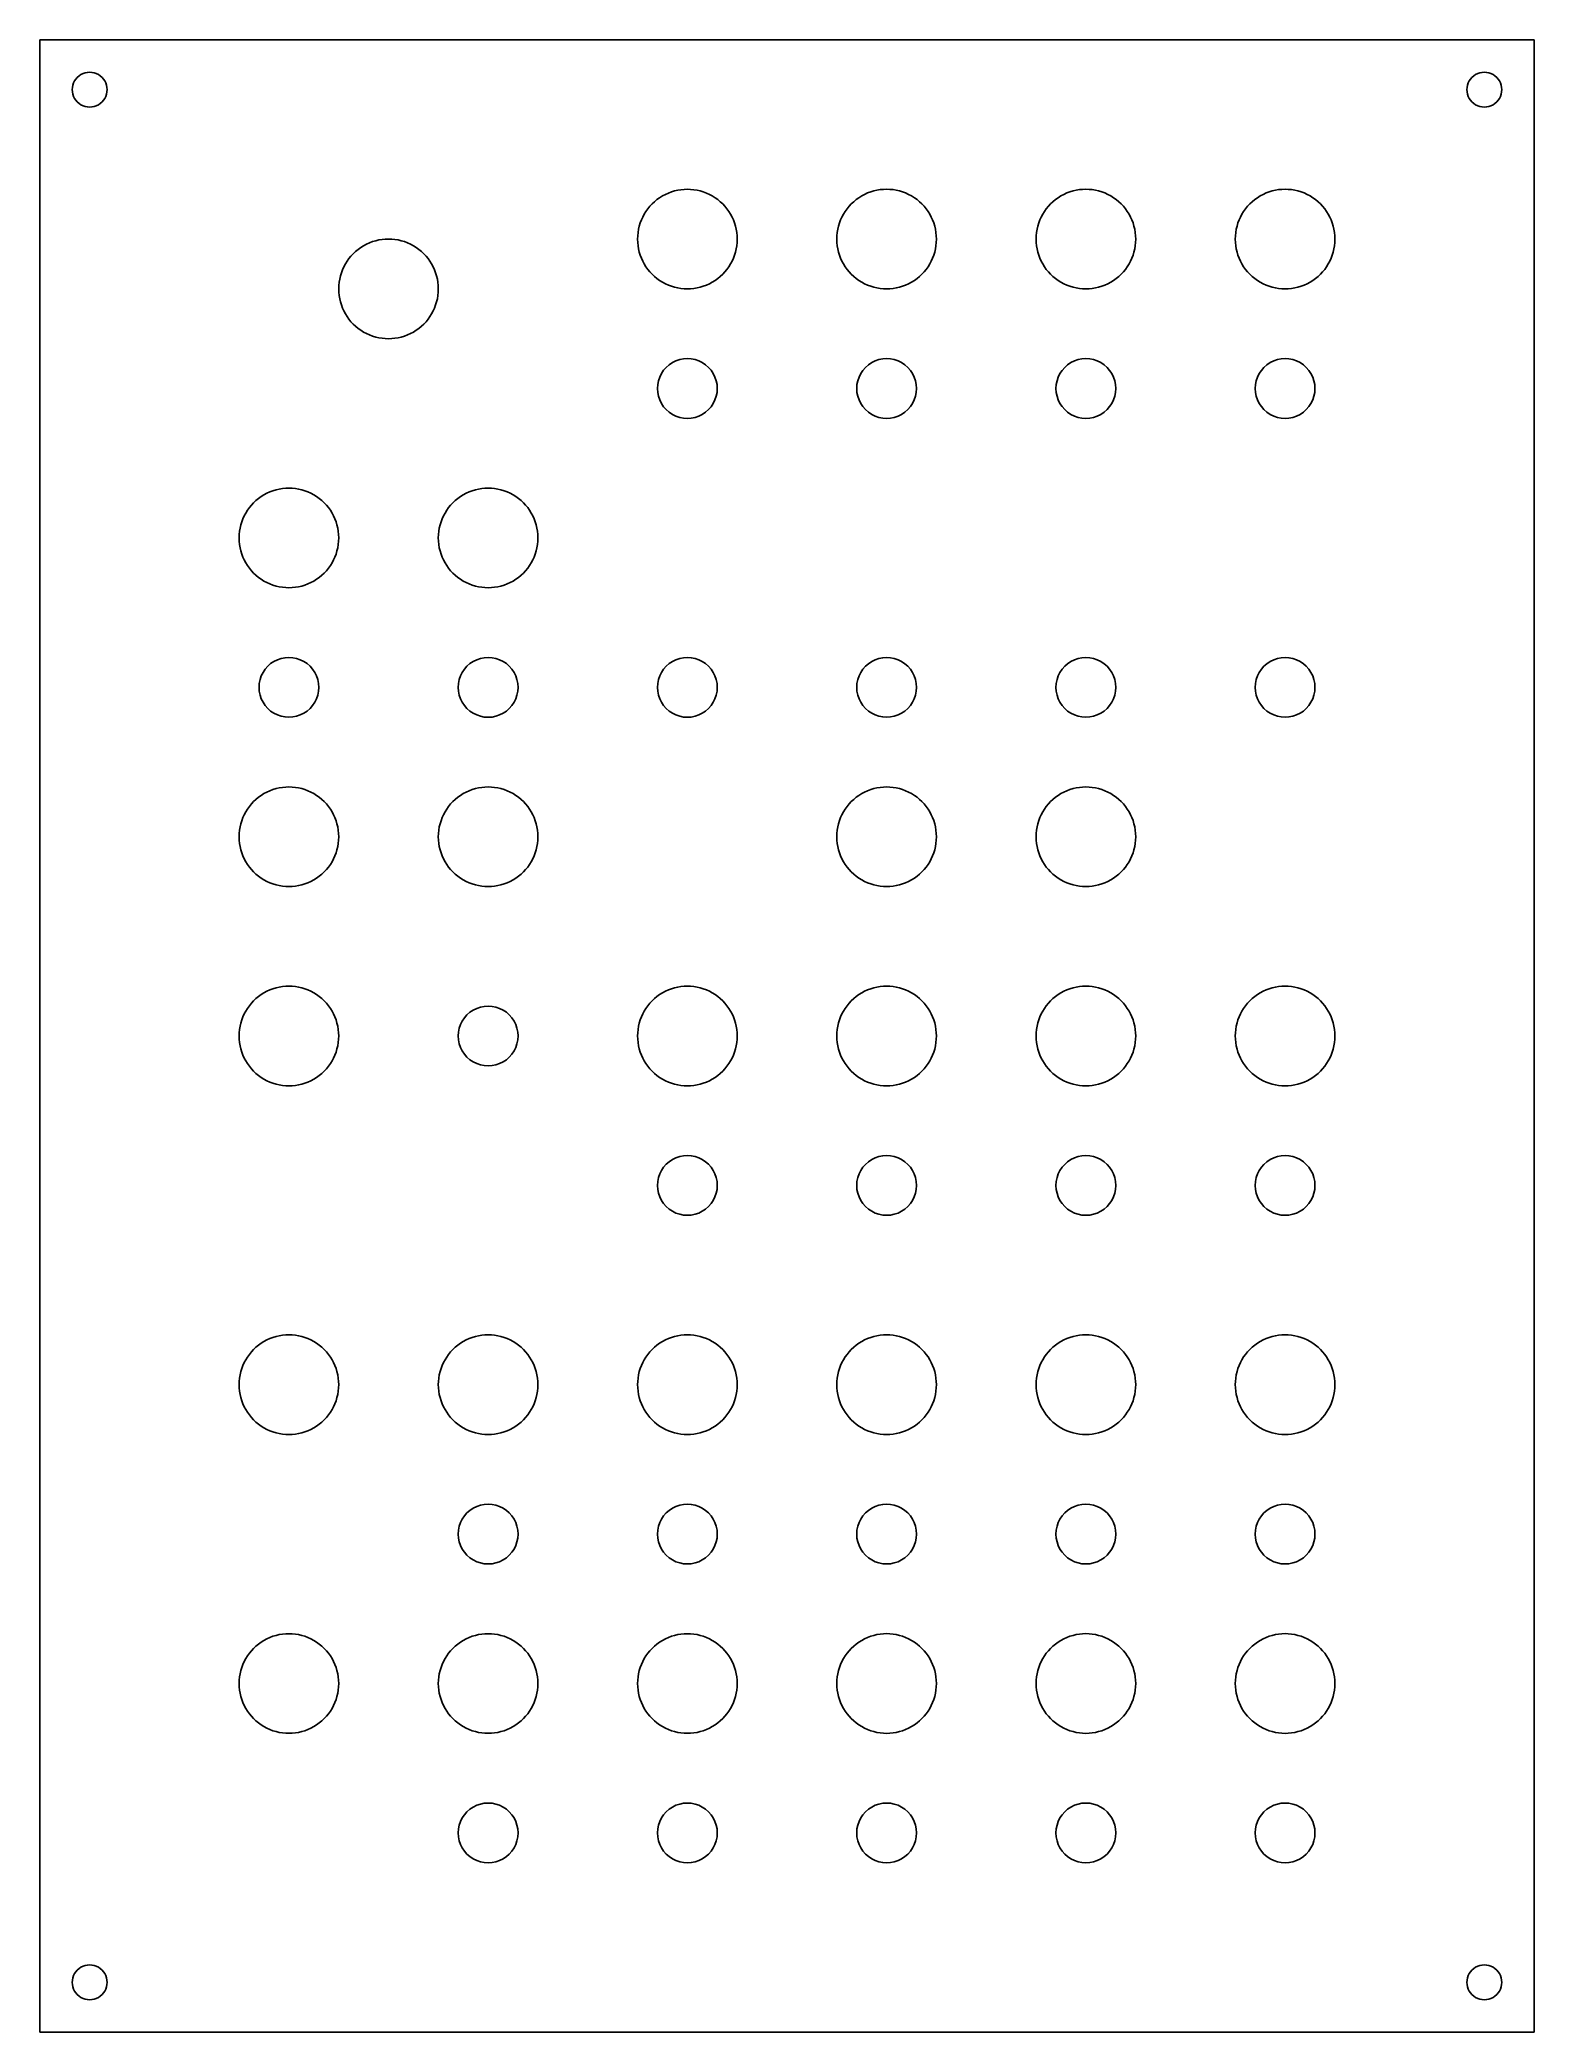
# Model space of a CAD drawing. Extents: x 86 to 511, y 137 to 704.
import ezdxf

# ---------------------------------------------------------------- set-up
doc = ezdxf.new("R2010")
doc.units = 0
doc.layers.get('0').update_dxf_attribs({"linetype": 'CONTINUOUS'})

msp = doc.modelspace()

# ---------------------------------------------------------------- linework, layer by layer
at = {"color": 7}
for points in [[(510.96126, 703.772696), (85.764412, 703.772696), (85.764412, 136.843571), (510.96126, 136.843571)], [(104.898271, 689.599496)], [(501.748664, 689.599496)], [(284.189609, 647.079821)], [(340.882522, 647.079821)], [(397.575435, 647.079821)], [(454.268347, 647.079821)], [(199.150237, 632.906546)], [(278.520315, 604.560071)], [(335.213234, 604.560071)], [(391.906147, 604.560071)], [(448.599059, 604.560071)], [(170.803784, 562.040396)], [(227.496697, 562.040396)], [(165.13449, 519.520721)], [(221.827402, 519.520721)], [(278.520315, 519.520721)], [(335.213234, 519.520721)], [(391.906147, 519.520721)], [(448.599059, 519.520721)], [(170.803784, 477.001046)], [(227.496697, 477.001046)], [(340.882522, 477.001046)], [(397.575435, 477.001046)], [(170.803784, 420.308171)], [(221.827402, 420.308171)], [(284.189609, 420.308171)], [(340.882522, 420.308171)], [(397.575435, 420.308171)], [(454.268347, 420.308171)], [(278.520315, 377.788421)], [(335.213234, 377.788421)], [(391.906147, 377.788421)], [(448.599059, 377.788421)], [(170.803784, 321.095546)], [(227.496697, 321.095546)], [(284.189609, 321.095546)], [(340.882522, 321.095546)], [(397.575435, 321.095546)], [(454.268347, 321.095546)], [(221.827402, 278.575871)], [(278.520315, 278.575871)], [(335.213234, 278.575871)], [(391.906147, 278.575871)], [(448.599059, 278.575871)], [(170.803784, 236.056196)], [(227.496697, 236.056196)], [(284.189609, 236.056196)], [(340.882522, 236.056196)], [(397.575435, 236.056196)], [(454.268347, 236.056196)], [(221.827402, 193.536521)], [(278.520315, 193.536521)], [(335.213234, 193.536521)], [(391.906147, 193.536521)], [(448.599059, 193.536521)], [(104.898271, 151.016771)], [(501.748664, 151.016771)]]:
    msp.add_lwpolyline(points, close=True, dxfattribs=at)
for points in [[(97.457326, 693.895528), (95.922502, 693.009397), (94.977011, 691.371759), (94.977011, 689.599496)], [(102.417956, 693.895528), (100.883132, 694.781659), (98.99215, 694.781659), (97.457326, 693.895528)], [(104.898271, 689.599496), (104.898271, 691.371759), (103.95278, 693.009397), (102.417956, 693.895528)], [(494.307719, 693.895528), (492.772895, 693.009397), (491.827404, 691.371759), (491.827405, 689.599496)], [(499.268349, 693.895528), (497.733524, 694.781659), (495.842543, 694.781659), (494.307719, 693.895528)], [(501.748663, 689.599496), (501.748663, 691.371759), (500.803173, 693.009397), (499.268349, 693.895528)], [(94.977011, 689.599496), (94.977011, 687.827234), (95.922502, 686.189596), (97.457326, 685.303465)], [(102.417956, 685.303465), (103.95278, 686.189596), (104.898271, 687.827234), (104.898271, 689.599496)], [(491.827405, 689.599496), (491.827405, 687.827234), (492.772895, 686.189596), (494.30772, 685.303465)], [(499.268349, 685.303465), (500.803174, 686.189596), (501.748664, 687.827234), (501.748664, 689.599496)], [(97.457326, 685.303465), (98.99215, 684.417334), (100.883132, 684.417334), (102.417956, 685.303465)], [(494.30772, 685.303465), (495.842544, 684.417334), (497.733525, 684.417334), (499.268349, 685.303465)], [(262.929766, 659.354197), (258.544554, 656.822394), (255.843151, 652.143428), (255.843152, 647.079821)], [(277.102994, 659.354197), (272.717782, 661.886001), (267.314978, 661.886001), (262.929766, 659.354197)], [(284.189609, 647.079821), (284.189609, 652.143428), (281.488206, 656.822394), (277.102994, 659.354197)], [(319.620377, 659.360852), (315.233993, 656.827274), (312.533216, 652.145329), (312.53607, 647.079821)], [(333.798216, 659.360852), (329.411832, 661.894431), (324.00676, 661.894431), (319.620377, 659.360852)], [(340.882522, 647.079821), (340.885377, 652.145329), (338.1846, 656.827274), (333.798216, 659.360852)], [(376.313289, 659.360852), (371.926905, 656.827274), (369.226128, 652.145329), (369.228982, 647.079821)], [(390.491128, 659.360852), (386.104745, 661.894431), (380.699673, 661.894431), (376.313289, 659.360852)], [(397.575435, 647.079821), (397.578289, 652.145329), (394.877512, 656.827274), (390.491128, 659.360852)], [(433.006202, 659.360852), (428.619818, 656.827274), (425.919041, 652.145329), (425.921895, 647.079821)], [(447.184041, 659.360852), (442.797657, 661.894431), (437.392585, 661.894431), (433.006202, 659.360852)], [(454.268347, 647.079821), (454.271202, 652.145329), (451.570425, 656.827274), (447.184041, 659.360852)], [(192.065931, 645.187577), (187.679547, 647.721156), (182.274475, 647.721156), (177.888092, 645.187577)], [(255.843152, 647.079821), (255.843152, 642.016214), (258.544554, 637.337249), (262.929766, 634.805445)], [(277.102995, 634.805445), (281.488207, 637.337249), (284.189609, 642.016214), (284.189609, 647.079821)], [(312.53607, 647.079821), (312.533216, 642.014313), (315.233993, 637.332369), (319.620377, 634.79879)], [(333.798216, 634.79879), (338.1846, 637.332369), (340.885377, 642.014313), (340.882522, 647.079821)], [(369.228982, 647.079821), (369.226128, 642.014313), (371.926905, 637.332369), (376.313289, 634.79879)], [(390.491128, 634.79879), (394.877512, 637.332369), (397.578289, 642.014313), (397.575435, 647.079821)], [(425.921895, 647.079821), (425.919041, 642.014313), (428.619818, 637.332369), (433.006202, 634.79879)], [(447.184041, 634.79879), (451.570425, 637.332369), (454.271202, 642.014313), (454.268347, 647.079821)], [(177.888092, 645.187577), (173.501708, 642.653999), (170.800931, 637.972054), (170.803785, 632.906546)], [(199.150237, 632.906546), (199.153092, 637.972054), (196.452315, 642.653999), (192.065931, 645.187577)], [(170.803785, 632.906546), (170.800931, 627.841038), (173.501708, 623.159094), (177.888092, 620.625515)], [(192.065931, 620.625515), (196.452315, 623.159094), (199.153092, 627.841038), (199.150237, 632.906546)], [(262.929766, 634.805445), (267.314979, 632.273642), (272.717783, 632.273642), (277.102995, 634.805445)], [(319.620377, 634.79879), (324.00676, 632.265212), (329.411832, 632.265212), (333.798216, 634.79879)], [(376.313289, 634.79879), (380.699673, 632.265212), (386.104745, 632.265212), (390.491128, 634.79879)], [(433.006202, 634.79879), (437.392585, 632.265212), (442.797657, 632.265212), (447.184041, 634.79879)], [(177.888092, 620.625515), (182.274475, 618.091937), (187.679547, 618.091937), (192.065931, 620.625515)], [(274.270134, 611.929852), (271.6381, 613.450309), (268.39466, 613.450309), (265.762626, 611.929852)], [(330.961265, 611.924697), (328.330138, 613.443779), (325.088455, 613.443779), (322.457328, 611.924697)], [(387.654177, 611.924697), (385.02305, 613.443779), (381.781367, 613.443779), (379.15024, 611.924697)], [(444.34709, 611.924697), (441.715963, 613.443779), (438.47428, 613.443779), (435.843153, 611.924697)], [(265.762626, 611.929852), (263.130591, 610.409395), (261.510234, 607.599708), (261.512445, 604.560071)], [(278.520315, 604.560071), (278.522526, 607.599708), (276.902169, 610.409395), (274.270134, 611.929852)], [(322.457328, 611.924697), (319.8262, 610.405615), (318.205359, 607.598235), (318.20536, 604.560071)], [(335.213234, 604.560071), (335.213234, 607.598235), (333.592392, 610.405615), (330.961265, 611.924697)], [(379.15024, 611.924697), (376.519113, 610.405615), (374.898272, 607.598235), (374.898272, 604.560071)], [(391.906146, 604.560071), (391.906146, 607.598235), (390.285305, 610.405615), (387.654177, 611.924697)], [(435.843153, 611.924697), (433.212025, 610.405615), (431.591184, 607.598235), (431.591185, 604.560071)], [(448.599059, 604.560071), (448.599059, 607.598235), (446.978217, 610.405615), (444.34709, 611.924697)], [(261.512445, 604.560071), (261.510234, 601.520434), (263.130591, 598.710748), (265.762626, 597.190291)], [(274.270134, 597.190291), (276.902169, 598.710748), (278.522526, 601.520434), (278.520315, 604.560071)], [(318.20536, 604.560071), (318.20536, 601.521907), (319.826201, 598.714528), (322.457328, 597.195446)], [(330.961266, 597.195446), (333.592393, 598.714528), (335.213234, 601.521907), (335.213234, 604.560071)], [(374.898272, 604.560071), (374.898272, 601.521907), (376.519114, 598.714528), (379.150241, 597.195446)], [(387.654178, 597.195446), (390.285305, 598.714528), (391.906147, 601.521907), (391.906147, 604.560071)], [(431.591185, 604.560071), (431.591185, 601.521907), (433.212026, 598.714528), (435.843153, 597.195446)], [(444.347091, 597.195446), (446.978218, 598.714528), (448.599059, 601.521907), (448.599059, 604.560071)], [(265.762626, 597.190291), (268.39466, 595.669834), (271.6381, 595.669834), (274.270134, 597.190291)], [(322.457328, 597.195446), (325.088456, 595.676364), (328.330138, 595.676364), (330.961266, 597.195446)], [(379.150241, 597.195446), (381.781368, 595.676364), (385.023051, 595.676364), (387.654178, 597.195446)], [(435.843153, 597.195446), (438.474281, 595.676364), (441.715963, 595.676364), (444.347091, 597.195446)], [(149.543941, 574.314772), (145.158729, 571.782969), (142.457327, 567.104003), (142.457327, 562.040396)], [(163.71717, 574.314772), (159.331957, 576.846576), (153.929153, 576.846576), (149.543941, 574.314772)], [(170.803784, 562.040396), (170.803784, 567.104003), (168.102382, 571.782969), (163.71717, 574.314772)], [(206.236853, 574.314772), (201.851641, 571.782969), (199.150239, 567.104003), (199.15024, 562.040396)], [(220.410082, 574.314772), (216.02487, 576.846576), (210.622065, 576.846576), (206.236853, 574.314772)], [(227.496696, 562.040396), (227.496696, 567.104003), (224.795294, 571.782969), (220.410082, 574.314772)], [(142.457327, 562.040396), (142.457327, 556.976789), (145.15873, 552.297824), (149.543942, 549.76602)], [(163.71717, 549.76602), (168.102382, 552.297824), (170.803784, 556.976789), (170.803784, 562.040396)], [(199.15024, 562.040396), (199.15024, 556.976789), (201.851642, 552.297824), (206.236854, 549.76602)], [(220.410082, 549.76602), (224.795295, 552.297824), (227.496697, 556.976789), (227.496697, 562.040396)], [(149.543942, 549.76602), (153.929154, 547.234217), (159.331958, 547.234217), (163.71717, 549.76602)], [(206.236854, 549.76602), (210.622066, 547.234217), (216.02487, 547.234217), (220.410082, 549.76602)], [(160.883553, 526.888323), (158.251902, 528.408199), (155.009205, 528.408199), (152.377554, 526.888323)], [(217.577222, 526.890502), (214.945187, 528.410959), (211.701748, 528.410959), (209.069713, 526.890502)], [(274.270134, 526.890502), (271.6381, 528.410959), (268.39466, 528.410959), (265.762626, 526.890502)], [(330.961265, 526.885347), (328.330138, 528.404429), (325.088455, 528.404429), (322.457328, 526.885347)], [(387.654177, 526.885347), (385.02305, 528.404429), (381.781367, 528.404429), (379.15024, 526.885347)], [(444.34709, 526.885347), (441.715963, 528.404429), (438.47428, 528.404429), (435.843153, 526.885347)], [(152.377554, 526.888323), (149.745903, 525.368447), (148.125341, 522.559736), (148.126617, 519.520721)], [(165.13449, 519.520721), (165.135766, 522.559736), (163.515204, 525.368447), (160.883553, 526.888323)], [(209.069713, 526.890502), (206.437678, 525.370045), (204.817321, 522.560358), (204.819533, 519.520721)], [(221.827402, 519.520721), (221.829614, 522.560358), (220.209257, 525.370045), (217.577222, 526.890502)], [(265.762626, 526.890502), (263.130591, 525.370045), (261.510234, 522.560358), (261.512445, 519.520721)], [(278.520315, 519.520721), (278.522526, 522.560358), (276.902169, 525.370045), (274.270134, 526.890502)], [(322.457328, 526.885347), (319.8262, 525.366265), (318.205359, 522.558885), (318.20536, 519.520721)], [(335.213234, 519.520721), (335.213234, 522.558885), (333.592392, 525.366265), (330.961265, 526.885347)], [(379.15024, 526.885347), (376.519113, 525.366265), (374.898272, 522.558885), (374.898272, 519.520721)], [(391.906146, 519.520721), (391.906146, 522.558885), (390.285305, 525.366265), (387.654177, 526.885347)], [(435.843153, 526.885347), (433.212025, 525.366265), (431.591184, 522.558885), (431.591185, 519.520721)], [(448.599059, 519.520721), (448.599059, 522.558885), (446.978217, 525.366265), (444.34709, 526.885347)], [(148.126617, 519.520721), (148.125341, 516.481707), (149.745903, 513.672995), (152.377554, 512.153119)], [(160.883553, 512.153119), (163.515204, 513.672995), (165.135766, 516.481707), (165.13449, 519.520721)], [(204.819533, 519.520721), (204.817321, 516.481084), (206.437678, 513.671398), (209.069713, 512.150941)], [(217.577222, 512.150941), (220.209257, 513.671398), (221.829614, 516.481084), (221.827402, 519.520721)], [(261.512445, 519.520721), (261.510234, 516.481084), (263.130591, 513.671398), (265.762626, 512.150941)], [(274.270134, 512.150941), (276.902169, 513.671398), (278.522526, 516.481084), (278.520315, 519.520721)], [(318.20536, 519.520721), (318.20536, 516.482557), (319.826201, 513.675178), (322.457328, 512.156096)], [(330.961266, 512.156096), (333.592393, 513.675178), (335.213234, 516.482557), (335.213234, 519.520721)], [(374.898272, 519.520721), (374.898272, 516.482557), (376.519114, 513.675178), (379.150241, 512.156096)], [(387.654178, 512.156096), (390.285305, 513.675178), (391.906147, 516.482557), (391.906147, 519.520721)], [(431.591185, 519.520721), (431.591185, 516.482557), (433.212026, 513.675178), (435.843153, 512.156096)], [(444.347091, 512.156096), (446.978218, 513.675178), (448.599059, 516.482557), (448.599059, 519.520721)], [(152.377554, 512.153119), (155.009205, 510.633244), (158.251902, 510.633244), (160.883553, 512.153119)], [(209.069713, 512.150941), (211.701748, 510.630484), (214.945187, 510.630484), (217.577222, 512.150941)], [(265.762626, 512.150941), (268.39466, 510.630484), (271.6381, 510.630484), (274.270134, 512.150941)], [(322.457328, 512.156096), (325.088456, 510.637014), (328.330138, 510.637014), (330.961266, 512.156096)], [(379.150241, 512.156096), (381.781368, 510.637014), (385.023051, 510.637014), (387.654178, 512.156096)], [(435.843153, 512.156096), (438.474281, 510.637014), (441.715963, 510.637014), (444.347091, 512.156096)], [(149.543941, 489.275422), (145.158729, 486.743619), (142.457327, 482.064653), (142.457327, 477.001046)], [(163.71717, 489.275422), (159.331957, 491.807226), (153.929153, 491.807226), (149.543941, 489.275422)], [(170.803784, 477.001046), (170.803784, 482.064653), (168.102382, 486.743619), (163.71717, 489.275422)], [(206.236853, 489.275422), (201.851641, 486.743619), (199.150239, 482.064653), (199.15024, 477.001046)], [(220.410082, 489.275422), (216.02487, 491.807226), (210.622065, 491.807226), (206.236853, 489.275422)], [(227.496696, 477.001046), (227.496696, 482.064653), (224.795294, 486.743619), (220.410082, 489.275422)], [(319.620377, 489.282077), (315.233993, 486.748499), (312.533216, 482.066554), (312.53607, 477.001046)], [(333.798216, 489.282077), (329.411832, 491.815656), (324.00676, 491.815656), (319.620377, 489.282077)], [(340.882522, 477.001046), (340.885377, 482.066554), (338.1846, 486.748499), (333.798216, 489.282077)], [(376.313289, 489.282077), (371.926905, 486.748499), (369.226128, 482.066554), (369.228982, 477.001046)], [(390.491128, 489.282077), (386.104745, 491.815656), (380.699673, 491.815656), (376.313289, 489.282077)], [(397.575435, 477.001046), (397.578289, 482.066554), (394.877512, 486.748499), (390.491128, 489.282077)], [(142.457327, 477.001046), (142.457327, 471.937439), (145.15873, 467.258474), (149.543942, 464.72667)], [(163.71717, 464.72667), (168.102382, 467.258474), (170.803784, 471.937439), (170.803784, 477.001046)], [(199.15024, 477.001046), (199.15024, 471.937439), (201.851642, 467.258474), (206.236854, 464.72667)], [(220.410082, 464.72667), (224.795295, 467.258474), (227.496697, 471.937439), (227.496697, 477.001046)], [(312.53607, 477.001046), (312.533216, 471.935538), (315.233993, 467.253594), (319.620377, 464.720015)], [(333.798216, 464.720015), (338.1846, 467.253594), (340.885377, 471.935538), (340.882522, 477.001046)], [(369.228982, 477.001046), (369.226128, 471.935538), (371.926905, 467.253594), (376.313289, 464.720015)], [(390.491128, 464.720015), (394.877512, 467.253594), (397.578289, 471.935538), (397.575435, 477.001046)], [(149.543942, 464.72667), (153.929154, 462.194867), (159.331958, 462.194867), (163.71717, 464.72667)], [(206.236854, 464.72667), (210.622066, 462.194867), (216.02487, 462.194867), (220.410082, 464.72667)], [(319.620377, 464.720015), (324.00676, 462.186437), (329.411832, 462.186437), (333.798216, 464.720015)], [(376.313289, 464.720015), (380.699673, 462.186437), (386.104745, 462.186437), (390.491128, 464.720015)], [(149.543941, 432.582547), (145.158729, 430.050744), (142.457327, 425.371778), (142.457327, 420.308171)], [(163.71717, 432.582547), (159.331957, 435.114351), (153.929153, 435.114351), (149.543941, 432.582547)], [(170.803784, 420.308171), (170.803784, 425.371778), (168.102382, 430.050744), (163.71717, 432.582547)], [(262.929766, 432.582547), (258.544554, 430.050744), (255.843151, 425.371778), (255.843152, 420.308171)], [(277.102994, 432.582547), (272.717782, 435.114351), (267.314978, 435.114351), (262.929766, 432.582547)], [(284.189609, 420.308171), (284.189609, 425.371778), (281.488206, 430.050744), (277.102994, 432.582547)], [(319.620377, 432.589202), (315.233993, 430.055624), (312.533216, 425.373679), (312.53607, 420.308171)], [(333.798216, 432.589202), (329.411832, 435.122781), (324.00676, 435.122781), (319.620377, 432.589202)], [(340.882522, 420.308171), (340.885377, 425.373679), (338.1846, 430.055624), (333.798216, 432.589202)], [(376.313289, 432.589202), (371.926905, 430.055624), (369.226128, 425.373679), (369.228982, 420.308171)], [(390.491128, 432.589202), (386.104745, 435.122781), (380.699673, 435.122781), (376.313289, 432.589202)], [(397.575435, 420.308171), (397.578289, 425.373679), (394.877512, 430.055624), (390.491128, 432.589202)], [(433.006202, 432.589202), (428.619818, 430.055624), (425.919041, 425.373679), (425.921895, 420.308171)], [(447.184041, 432.589202), (442.797657, 435.122781), (437.392585, 435.122781), (433.006202, 432.589202)], [(454.268347, 420.308171), (454.271202, 425.373679), (451.570425, 430.055624), (447.184041, 432.589202)], [(209.069713, 427.677952), (206.437678, 426.157495), (204.817321, 423.347808), (204.819533, 420.308171)], [(217.577222, 427.677952), (214.945187, 429.198409), (211.701748, 429.198409), (209.069713, 427.677952)], [(221.827402, 420.308171), (221.829614, 423.347808), (220.209257, 426.157495), (217.577222, 427.677952)], [(142.457327, 420.308171), (142.457327, 415.244564), (145.15873, 410.565599), (149.543942, 408.033795)], [(163.71717, 408.033795), (168.102382, 410.565599), (170.803784, 415.244564), (170.803784, 420.308171)], [(204.819533, 420.308171), (204.817321, 417.268534), (206.437678, 414.458848), (209.069713, 412.938391)], [(217.577222, 412.938391), (220.209257, 414.458848), (221.829614, 417.268534), (221.827402, 420.308171)], [(255.843152, 420.308171), (255.843152, 415.244564), (258.544554, 410.565599), (262.929766, 408.033795)], [(277.102995, 408.033795), (281.488207, 410.565599), (284.189609, 415.244564), (284.189609, 420.308171)], [(312.53607, 420.308171), (312.533216, 415.242663), (315.233993, 410.560719), (319.620377, 408.02714)], [(333.798216, 408.02714), (338.1846, 410.560719), (340.885377, 415.242663), (340.882522, 420.308171)], [(369.228982, 420.308171), (369.226128, 415.242663), (371.926905, 410.560719), (376.313289, 408.02714)], [(390.491128, 408.02714), (394.877512, 410.560719), (397.578289, 415.242663), (397.575435, 420.308171)], [(425.921895, 420.308171), (425.919041, 415.242663), (428.619818, 410.560719), (433.006202, 408.02714)], [(447.184041, 408.02714), (451.570425, 410.560719), (454.271202, 415.242663), (454.268347, 420.308171)], [(209.069713, 412.938391), (211.701748, 411.417934), (214.945187, 411.417934), (217.577222, 412.938391)], [(149.543942, 408.033795), (153.929154, 405.501992), (159.331958, 405.501992), (163.71717, 408.033795)], [(262.929766, 408.033795), (267.314979, 405.501992), (272.717783, 405.501992), (277.102995, 408.033795)], [(319.620377, 408.02714), (324.00676, 405.493562), (329.411832, 405.493562), (333.798216, 408.02714)], [(376.313289, 408.02714), (380.699673, 405.493562), (386.104745, 405.493562), (390.491128, 408.02714)], [(433.006202, 408.02714), (437.392585, 405.493562), (442.797657, 405.493562), (447.184041, 408.02714)], [(274.270134, 385.158202), (271.6381, 386.678659), (268.39466, 386.678659), (265.762626, 385.158202)], [(330.961265, 385.153047), (328.330138, 386.672129), (325.088455, 386.672129), (322.457328, 385.153047)], [(387.654177, 385.153047), (385.02305, 386.672129), (381.781367, 386.672129), (379.15024, 385.153047)], [(444.34709, 385.153047), (441.715963, 386.672129), (438.47428, 386.672129), (435.843153, 385.153047)], [(265.762626, 385.158202), (263.130591, 383.637745), (261.510234, 380.828058), (261.512445, 377.788421)], [(278.520315, 377.788421), (278.522526, 380.828058), (276.902169, 383.637745), (274.270134, 385.158202)], [(322.457328, 385.153047), (319.8262, 383.633965), (318.205359, 380.826585), (318.20536, 377.788421)], [(335.213234, 377.788421), (335.213234, 380.826585), (333.592392, 383.633965), (330.961265, 385.153047)], [(379.15024, 385.153047), (376.519113, 383.633965), (374.898272, 380.826585), (374.898272, 377.788421)], [(391.906146, 377.788421), (391.906146, 380.826585), (390.285305, 383.633965), (387.654177, 385.153047)], [(435.843153, 385.153047), (433.212025, 383.633965), (431.591184, 380.826585), (431.591185, 377.788421)], [(448.599059, 377.788421), (448.599059, 380.826585), (446.978217, 383.633965), (444.34709, 385.153047)], [(261.512445, 377.788421), (261.510234, 374.748784), (263.130591, 371.939098), (265.762626, 370.418641)], [(274.270134, 370.418641), (276.902169, 371.939098), (278.522526, 374.748784), (278.520315, 377.788421)], [(318.20536, 377.788421), (318.20536, 374.750257), (319.826201, 371.942878), (322.457328, 370.423796)], [(330.961266, 370.423796), (333.592393, 371.942878), (335.213234, 374.750257), (335.213234, 377.788421)], [(374.898272, 377.788421), (374.898272, 374.750257), (376.519114, 371.942878), (379.150241, 370.423796)], [(387.654178, 370.423796), (390.285305, 371.942878), (391.906147, 374.750257), (391.906147, 377.788421)], [(431.591185, 377.788421), (431.591185, 374.750257), (433.212026, 371.942878), (435.843153, 370.423796)], [(444.347091, 370.423796), (446.978218, 371.942878), (448.599059, 374.750257), (448.599059, 377.788421)], [(265.762626, 370.418641), (268.39466, 368.898184), (271.6381, 368.898184), (274.270134, 370.418641)], [(322.457328, 370.423796), (325.088456, 368.904714), (328.330138, 368.904714), (330.961266, 370.423796)], [(379.150241, 370.423796), (381.781368, 368.904714), (385.023051, 368.904714), (387.654178, 370.423796)], [(435.843153, 370.423796), (438.474281, 368.904714), (441.715963, 368.904714), (444.347091, 370.423796)], [(163.71717, 333.369922), (159.331957, 335.901726), (153.929153, 335.901726), (149.543941, 333.369922)], [(220.410082, 333.369922), (216.02487, 335.901726), (210.622065, 335.901726), (206.236853, 333.369922)], [(277.102994, 333.369922), (272.717782, 335.901726), (267.314978, 335.901726), (262.929766, 333.369922)], [(333.798216, 333.376577), (329.411832, 335.910156), (324.00676, 335.910156), (319.620377, 333.376577)], [(390.491128, 333.376577), (386.104745, 335.910156), (380.699673, 335.910156), (376.313289, 333.376577)], [(447.184041, 333.376577), (442.797657, 335.910156), (437.392585, 335.910156), (433.006202, 333.376577)], [(149.543941, 333.369922), (145.158729, 330.838119), (142.457327, 326.159153), (142.457327, 321.095546)], [(170.803784, 321.095546), (170.803784, 326.159153), (168.102382, 330.838119), (163.71717, 333.369922)], [(206.236853, 333.369922), (201.851641, 330.838119), (199.150239, 326.159153), (199.15024, 321.095546)], [(227.496696, 321.095546), (227.496696, 326.159153), (224.795294, 330.838119), (220.410082, 333.369922)], [(262.929766, 333.369922), (258.544554, 330.838119), (255.843151, 326.159153), (255.843152, 321.095546)], [(284.189609, 321.095546), (284.189609, 326.159153), (281.488206, 330.838119), (277.102994, 333.369922)], [(319.620377, 333.376577), (315.233993, 330.842999), (312.533216, 326.161054), (312.53607, 321.095546)], [(340.882522, 321.095546), (340.885377, 326.161054), (338.1846, 330.842999), (333.798216, 333.376577)], [(376.313289, 333.376577), (371.926905, 330.842999), (369.226128, 326.161054), (369.228982, 321.095546)], [(397.575435, 321.095546), (397.578289, 326.161054), (394.877512, 330.842999), (390.491128, 333.376577)], [(433.006202, 333.376577), (428.619818, 330.842999), (425.919041, 326.161054), (425.921895, 321.095546)], [(454.268347, 321.095546), (454.271202, 326.161054), (451.570425, 330.842999), (447.184041, 333.376577)], [(142.457327, 321.095546), (142.457327, 316.031939), (145.15873, 311.352974), (149.543942, 308.82117)], [(163.71717, 308.82117), (168.102382, 311.352974), (170.803784, 316.031939), (170.803784, 321.095546)], [(199.15024, 321.095546), (199.15024, 316.031939), (201.851642, 311.352974), (206.236854, 308.82117)], [(220.410082, 308.82117), (224.795295, 311.352974), (227.496697, 316.031939), (227.496697, 321.095546)], [(255.843152, 321.095546), (255.843152, 316.031939), (258.544554, 311.352974), (262.929766, 308.82117)], [(277.102995, 308.82117), (281.488207, 311.352974), (284.189609, 316.031939), (284.189609, 321.095546)], [(312.53607, 321.095546), (312.533216, 316.030038), (315.233993, 311.348094), (319.620377, 308.814515)], [(333.798216, 308.814515), (338.1846, 311.348094), (340.885377, 316.030038), (340.882522, 321.095546)], [(369.228982, 321.095546), (369.226128, 316.030038), (371.926905, 311.348094), (376.313289, 308.814515)], [(390.491128, 308.814515), (394.877512, 311.348094), (397.578289, 316.030038), (397.575435, 321.095546)], [(425.921895, 321.095546), (425.919041, 316.030038), (428.619818, 311.348094), (433.006202, 308.814515)], [(447.184041, 308.814515), (451.570425, 311.348094), (454.271202, 316.030038), (454.268347, 321.095546)], [(149.543942, 308.82117), (153.929154, 306.289367), (159.331958, 306.289367), (163.71717, 308.82117)], [(206.236854, 308.82117), (210.622066, 306.289367), (216.02487, 306.289367), (220.410082, 308.82117)], [(262.929766, 308.82117), (267.314979, 306.289367), (272.717783, 306.289367), (277.102995, 308.82117)], [(319.620377, 308.814515), (324.00676, 306.280937), (329.411832, 306.280937), (333.798216, 308.814515)], [(376.313289, 308.814515), (380.699673, 306.280937), (386.104745, 306.280937), (390.491128, 308.814515)], [(433.006202, 308.814515), (437.392585, 306.280937), (442.797657, 306.280937), (447.184041, 308.814515)], [(209.069713, 285.945652), (206.437678, 284.425195), (204.817321, 281.615508), (204.819533, 278.575871)], [(217.577222, 285.945652), (214.945187, 287.466109), (211.701748, 287.466109), (209.069713, 285.945652)], [(221.827402, 278.575871), (221.829614, 281.615508), (220.209257, 284.425195), (217.577222, 285.945652)], [(265.762626, 285.945652), (263.130591, 284.425195), (261.510234, 281.615508), (261.512445, 278.575871)], [(274.270134, 285.945652), (271.6381, 287.466109), (268.39466, 287.466109), (265.762626, 285.945652)], [(278.520315, 278.575871), (278.522526, 281.615508), (276.902169, 284.425195), (274.270134, 285.945652)], [(322.457328, 285.940497), (319.8262, 284.421415), (318.205359, 281.614035), (318.20536, 278.575871)], [(330.961265, 285.940497), (328.330138, 287.459579), (325.088455, 287.459579), (322.457328, 285.940497)], [(335.213234, 278.575871), (335.213234, 281.614035), (333.592392, 284.421415), (330.961265, 285.940497)], [(379.15024, 285.940497), (376.519113, 284.421415), (374.898272, 281.614035), (374.898272, 278.575871)], [(387.654177, 285.940497), (385.02305, 287.459579), (381.781367, 287.459579), (379.15024, 285.940497)], [(391.906146, 278.575871), (391.906146, 281.614035), (390.285305, 284.421415), (387.654177, 285.940497)], [(435.843153, 285.940497), (433.212025, 284.421415), (431.591184, 281.614035), (431.591185, 278.575871)], [(444.34709, 285.940497), (441.715963, 287.459579), (438.47428, 287.459579), (435.843153, 285.940497)], [(448.599059, 278.575871), (448.599059, 281.614035), (446.978217, 284.421415), (444.34709, 285.940497)], [(204.819533, 278.575871), (204.817321, 275.536234), (206.437678, 272.726548), (209.069713, 271.206091)], [(217.577222, 271.206091), (220.209257, 272.726548), (221.829614, 275.536234), (221.827402, 278.575871)], [(261.512445, 278.575871), (261.510234, 275.536234), (263.130591, 272.726548), (265.762626, 271.206091)], [(274.270134, 271.206091), (276.902169, 272.726548), (278.522526, 275.536234), (278.520315, 278.575871)], [(318.20536, 278.575871), (318.20536, 275.537707), (319.826201, 272.730328), (322.457328, 271.211246)], [(330.961266, 271.211246), (333.592393, 272.730328), (335.213234, 275.537707), (335.213234, 278.575871)], [(374.898272, 278.575871), (374.898272, 275.537707), (376.519114, 272.730328), (379.150241, 271.211246)], [(387.654178, 271.211246), (390.285305, 272.730328), (391.906147, 275.537707), (391.906147, 278.575871)], [(431.591185, 278.575871), (431.591185, 275.537707), (433.212026, 272.730328), (435.843153, 271.211246)], [(444.347091, 271.211246), (446.978218, 272.730328), (448.599059, 275.537707), (448.599059, 278.575871)], [(209.069713, 271.206091), (211.701748, 269.685634), (214.945187, 269.685634), (217.577222, 271.206091)], [(265.762626, 271.206091), (268.39466, 269.685634), (271.6381, 269.685634), (274.270134, 271.206091)], [(322.457328, 271.211246), (325.088456, 269.692164), (328.330138, 269.692164), (330.961266, 271.211246)], [(379.150241, 271.211246), (381.781368, 269.692164), (385.023051, 269.692164), (387.654178, 271.211246)], [(435.843153, 271.211246), (438.474281, 269.692164), (441.715963, 269.692164), (444.347091, 271.211246)], [(163.71717, 248.330572), (159.331957, 250.862376), (153.929153, 250.862376), (149.543941, 248.330572)], [(220.410082, 248.330572), (216.02487, 250.862376), (210.622065, 250.862376), (206.236853, 248.330572)], [(277.102994, 248.330572), (272.717782, 250.862376), (267.314978, 250.862376), (262.929766, 248.330572)], [(333.798216, 248.337227), (329.411832, 250.870806), (324.00676, 250.870806), (319.620377, 248.337227)], [(390.491128, 248.337227), (386.104745, 250.870806), (380.699673, 250.870806), (376.313289, 248.337227)], [(447.184041, 248.337227), (442.797657, 250.870806), (437.392585, 250.870806), (433.006202, 248.337227)], [(149.543941, 248.330572), (145.158729, 245.798769), (142.457327, 241.119803), (142.457327, 236.056196)], [(170.803784, 236.056196), (170.803784, 241.119803), (168.102382, 245.798769), (163.71717, 248.330572)], [(206.236853, 248.330572), (201.851641, 245.798769), (199.150239, 241.119803), (199.15024, 236.056196)], [(227.496696, 236.056196), (227.496696, 241.119803), (224.795294, 245.798769), (220.410082, 248.330572)], [(262.929766, 248.330572), (258.544554, 245.798769), (255.843151, 241.119803), (255.843152, 236.056196)], [(284.189609, 236.056196), (284.189609, 241.119803), (281.488206, 245.798769), (277.102994, 248.330572)], [(319.620377, 248.337227), (315.233993, 245.803649), (312.533216, 241.121704), (312.53607, 236.056196)], [(340.882522, 236.056196), (340.885377, 241.121704), (338.1846, 245.803649), (333.798216, 248.337227)], [(376.313289, 248.337227), (371.926905, 245.803649), (369.226128, 241.121704), (369.228982, 236.056196)], [(397.575435, 236.056196), (397.578289, 241.121704), (394.877512, 245.803649), (390.491128, 248.337227)], [(433.006202, 248.337227), (428.619818, 245.803649), (425.919041, 241.121704), (425.921895, 236.056196)], [(454.268347, 236.056196), (454.271202, 241.121704), (451.570425, 245.803649), (447.184041, 248.337227)], [(142.457327, 236.056196), (142.457327, 230.992589), (145.15873, 226.313624), (149.543942, 223.78182)], [(163.71717, 223.78182), (168.102382, 226.313624), (170.803784, 230.992589), (170.803784, 236.056196)], [(199.15024, 236.056196), (199.15024, 230.992589), (201.851642, 226.313624), (206.236854, 223.78182)], [(220.410082, 223.78182), (224.795295, 226.313624), (227.496697, 230.992589), (227.496697, 236.056196)], [(255.843152, 236.056196), (255.843152, 230.992589), (258.544554, 226.313624), (262.929766, 223.78182)], [(277.102995, 223.78182), (281.488207, 226.313624), (284.189609, 230.992589), (284.189609, 236.056196)], [(312.53607, 236.056196), (312.533216, 230.990688), (315.233993, 226.308744), (319.620377, 223.775165)], [(333.798216, 223.775165), (338.1846, 226.308744), (340.885377, 230.990688), (340.882522, 236.056196)], [(369.228982, 236.056196), (369.226128, 230.990688), (371.926905, 226.308744), (376.313289, 223.775165)], [(390.491128, 223.775165), (394.877512, 226.308744), (397.578289, 230.990688), (397.575435, 236.056196)], [(425.921895, 236.056196), (425.919041, 230.990688), (428.619818, 226.308744), (433.006202, 223.775165)], [(447.184041, 223.775165), (451.570425, 226.308744), (454.271202, 230.990688), (454.268347, 236.056196)], [(149.543942, 223.78182), (153.929154, 221.250017), (159.331958, 221.250017), (163.71717, 223.78182)], [(206.236854, 223.78182), (210.622066, 221.250017), (216.02487, 221.250017), (220.410082, 223.78182)], [(262.929766, 223.78182), (267.314979, 221.250017), (272.717783, 221.250017), (277.102995, 223.78182)], [(319.620377, 223.775165), (324.00676, 221.241587), (329.411832, 221.241587), (333.798216, 223.775165)], [(376.313289, 223.775165), (380.699673, 221.241587), (386.104745, 221.241587), (390.491128, 223.775165)], [(433.006202, 223.775165), (437.392585, 221.241587), (442.797657, 221.241587), (447.184041, 223.775165)], [(209.069713, 200.906302), (206.437678, 199.385845), (204.817321, 196.576158), (204.819533, 193.536521)], [(217.577222, 200.906302), (214.945187, 202.426759), (211.701748, 202.426759), (209.069713, 200.906302)], [(221.827402, 193.536521), (221.829614, 196.576158), (220.209257, 199.385845), (217.577222, 200.906302)], [(265.762626, 200.906302), (263.130591, 199.385845), (261.510234, 196.576158), (261.512445, 193.536521)], [(274.270134, 200.906302), (271.6381, 202.426759), (268.39466, 202.426759), (265.762626, 200.906302)], [(278.520315, 193.536521), (278.522526, 196.576158), (276.902169, 199.385845), (274.270134, 200.906302)], [(322.457328, 200.901147), (319.8262, 199.382065), (318.205359, 196.574685), (318.20536, 193.536521)], [(330.961265, 200.901147), (328.330138, 202.420229), (325.088455, 202.420229), (322.457328, 200.901147)], [(335.213234, 193.536521), (335.213234, 196.574685), (333.592392, 199.382065), (330.961265, 200.901147)], [(379.15024, 200.901147), (376.519113, 199.382065), (374.898272, 196.574685), (374.898272, 193.536521)], [(387.654177, 200.901147), (385.02305, 202.420229), (381.781367, 202.420229), (379.15024, 200.901147)], [(391.906146, 193.536521), (391.906146, 196.574685), (390.285305, 199.382065), (387.654177, 200.901147)], [(435.843153, 200.901147), (433.212025, 199.382065), (431.591184, 196.574685), (431.591185, 193.536521)], [(444.34709, 200.901147), (441.715963, 202.420229), (438.47428, 202.420229), (435.843153, 200.901147)], [(448.599059, 193.536521), (448.599059, 196.574685), (446.978217, 199.382065), (444.34709, 200.901147)], [(204.819533, 193.536521), (204.817321, 190.496884), (206.437678, 187.687198), (209.069713, 186.166741)], [(217.577222, 186.166741), (220.209257, 187.687198), (221.829614, 190.496884), (221.827402, 193.536521)], [(261.512445, 193.536521), (261.510234, 190.496884), (263.130591, 187.687198), (265.762626, 186.166741)], [(274.270134, 186.166741), (276.902169, 187.687198), (278.522526, 190.496884), (278.520315, 193.536521)], [(318.20536, 193.536521), (318.20536, 190.498357), (319.826201, 187.690978), (322.457328, 186.171896)], [(330.961266, 186.171896), (333.592393, 187.690978), (335.213234, 190.498357), (335.213234, 193.536521)], [(374.898272, 193.536521), (374.898272, 190.498357), (376.519114, 187.690978), (379.150241, 186.171896)], [(387.654178, 186.171896), (390.285305, 187.690978), (391.906147, 190.498357), (391.906147, 193.536521)], [(431.591185, 193.536521), (431.591185, 190.498357), (433.212026, 187.690978), (435.843153, 186.171896)], [(444.347091, 186.171896), (446.978218, 187.690978), (448.599059, 190.498357), (448.599059, 193.536521)], [(209.069713, 186.166741), (211.701748, 184.646284), (214.945187, 184.646284), (217.577222, 186.166741)], [(265.762626, 186.166741), (268.39466, 184.646284), (271.6381, 184.646284), (274.270134, 186.166741)], [(322.457328, 186.171896), (325.088456, 184.652814), (328.330138, 184.652814), (330.961266, 186.171896)], [(379.150241, 186.171896), (381.781368, 184.652814), (385.023051, 184.652814), (387.654178, 186.171896)], [(435.843153, 186.171896), (438.474281, 184.652814), (441.715963, 184.652814), (444.347091, 186.171896)], [(97.457326, 155.312803), (95.922502, 154.426672), (94.977011, 152.789034), (94.977011, 151.016771)], [(102.417956, 155.312803), (100.883132, 156.198934), (98.99215, 156.198934), (97.457326, 155.312803)], [(104.898271, 151.016771), (104.898271, 152.789034), (103.95278, 154.426672), (102.417956, 155.312803)], [(494.307719, 155.312803), (492.772895, 154.426672), (491.827404, 152.789034), (491.827405, 151.016771)], [(499.268349, 155.312803), (497.733524, 156.198934), (495.842543, 156.198934), (494.307719, 155.312803)], [(501.748663, 151.016771), (501.748663, 152.789034), (500.803173, 154.426672), (499.268349, 155.312803)], [(94.977011, 151.016771), (94.977011, 149.244509), (95.922502, 147.606871), (97.457326, 146.72074)], [(102.417956, 146.72074), (103.95278, 147.606871), (104.898271, 149.244509), (104.898271, 151.016771)], [(491.827405, 151.016771), (491.827405, 149.244509), (492.772895, 147.606871), (494.30772, 146.72074)], [(499.268349, 146.72074), (500.803174, 147.606871), (501.748664, 149.244509), (501.748664, 151.016771)], [(97.457326, 146.72074), (98.99215, 145.834609), (100.883132, 145.834609), (102.417956, 146.72074)], [(494.30772, 146.72074), (495.842544, 145.834609), (497.733525, 145.834609), (499.268349, 146.72074)]]:
    msp.add_open_spline(points, degree=3, dxfattribs=at)

doc.saveas('drawing.dxf')
